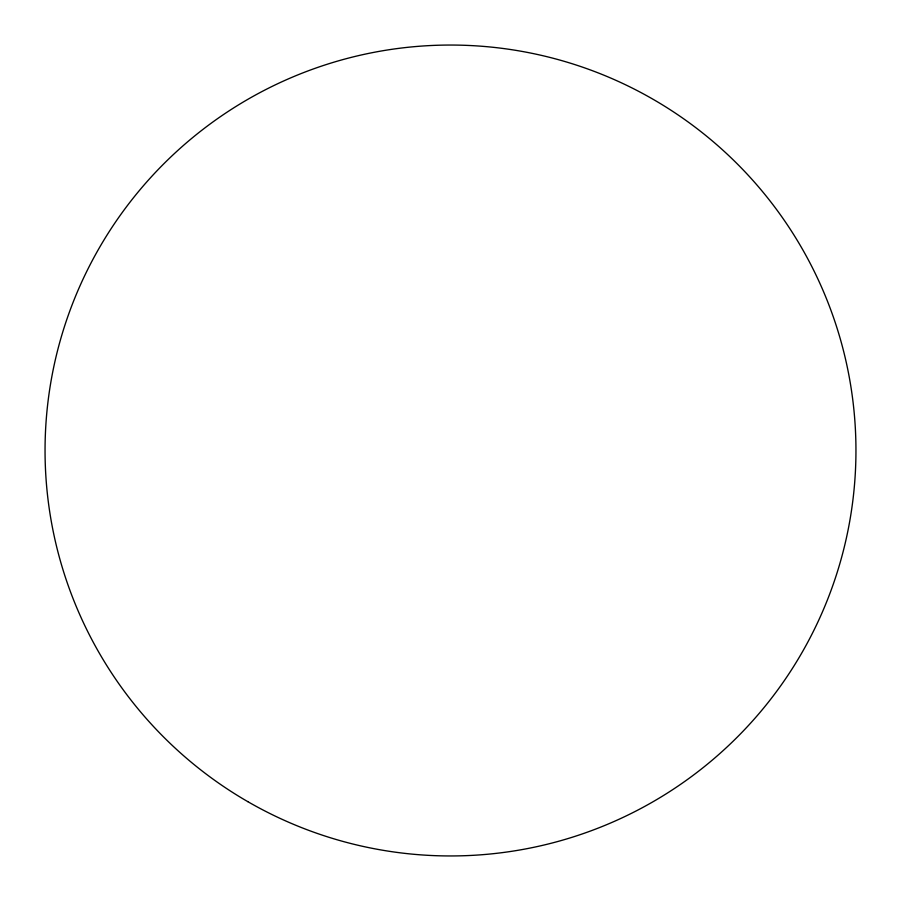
<?xml version="1.0" encoding="UTF-8"?>
<svg xmlns="http://www.w3.org/2000/svg" width="901" height="901" viewBox="0 0 901 901"><rect width="100%" height="100%" fill="white"/><g stroke="black" fill="none" stroke-linecap="round" stroke-linejoin="round"><path stroke-width="1.35" d="M247.775 801.631A405.45 405.45 0 0 0 855.95 450.5A405.45 405.45 0 0 0 247.775 99.369A405.45 405.45 0 0 0 247.775 801.631"/></g></svg>
